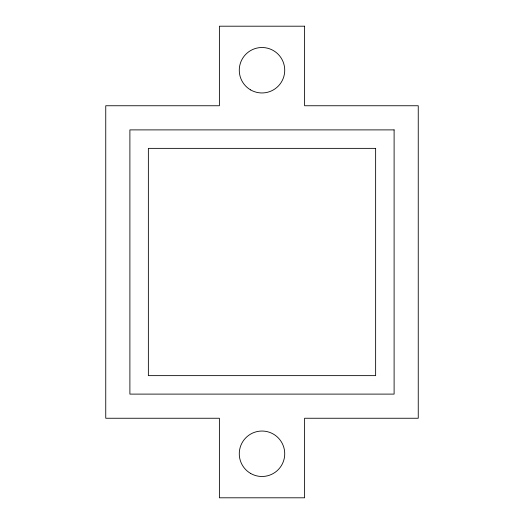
<?xml version="1.0" encoding="UTF-8"?>
<svg xmlns="http://www.w3.org/2000/svg" width="524" height="524" viewBox="0 0 524 524"><rect width="100%" height="100%" fill="white"/><g stroke="black" fill="none" stroke-linecap="round" stroke-linejoin="round"><path stroke-width="0.79" d="M304.614 26.2L219.386 26.2L219.386 105.75L105.75 105.75L105.75 418.25L219.386 418.25L219.386 497.8L304.614 497.8L304.614 418.25L418.25 418.25L418.25 105.75L304.614 105.75L304.614 26.2M394.107 129.893L129.893 129.893L129.893 394.107L394.107 394.107L394.107 129.893M375.636 148.364L148.364 148.364L148.364 375.636L375.636 375.636L375.636 148.364M250.636 473.447A22.729 22.729 0 0 0 284.728 453.764A22.729 22.729 0 0 0 250.636 434.082A22.729 22.729 0 0 0 250.636 473.447M250.636 89.918A22.729 22.729 0 0 0 284.728 70.236A22.729 22.729 0 0 0 250.636 50.553A22.729 22.729 0 0 0 250.636 89.918"/></g></svg>
